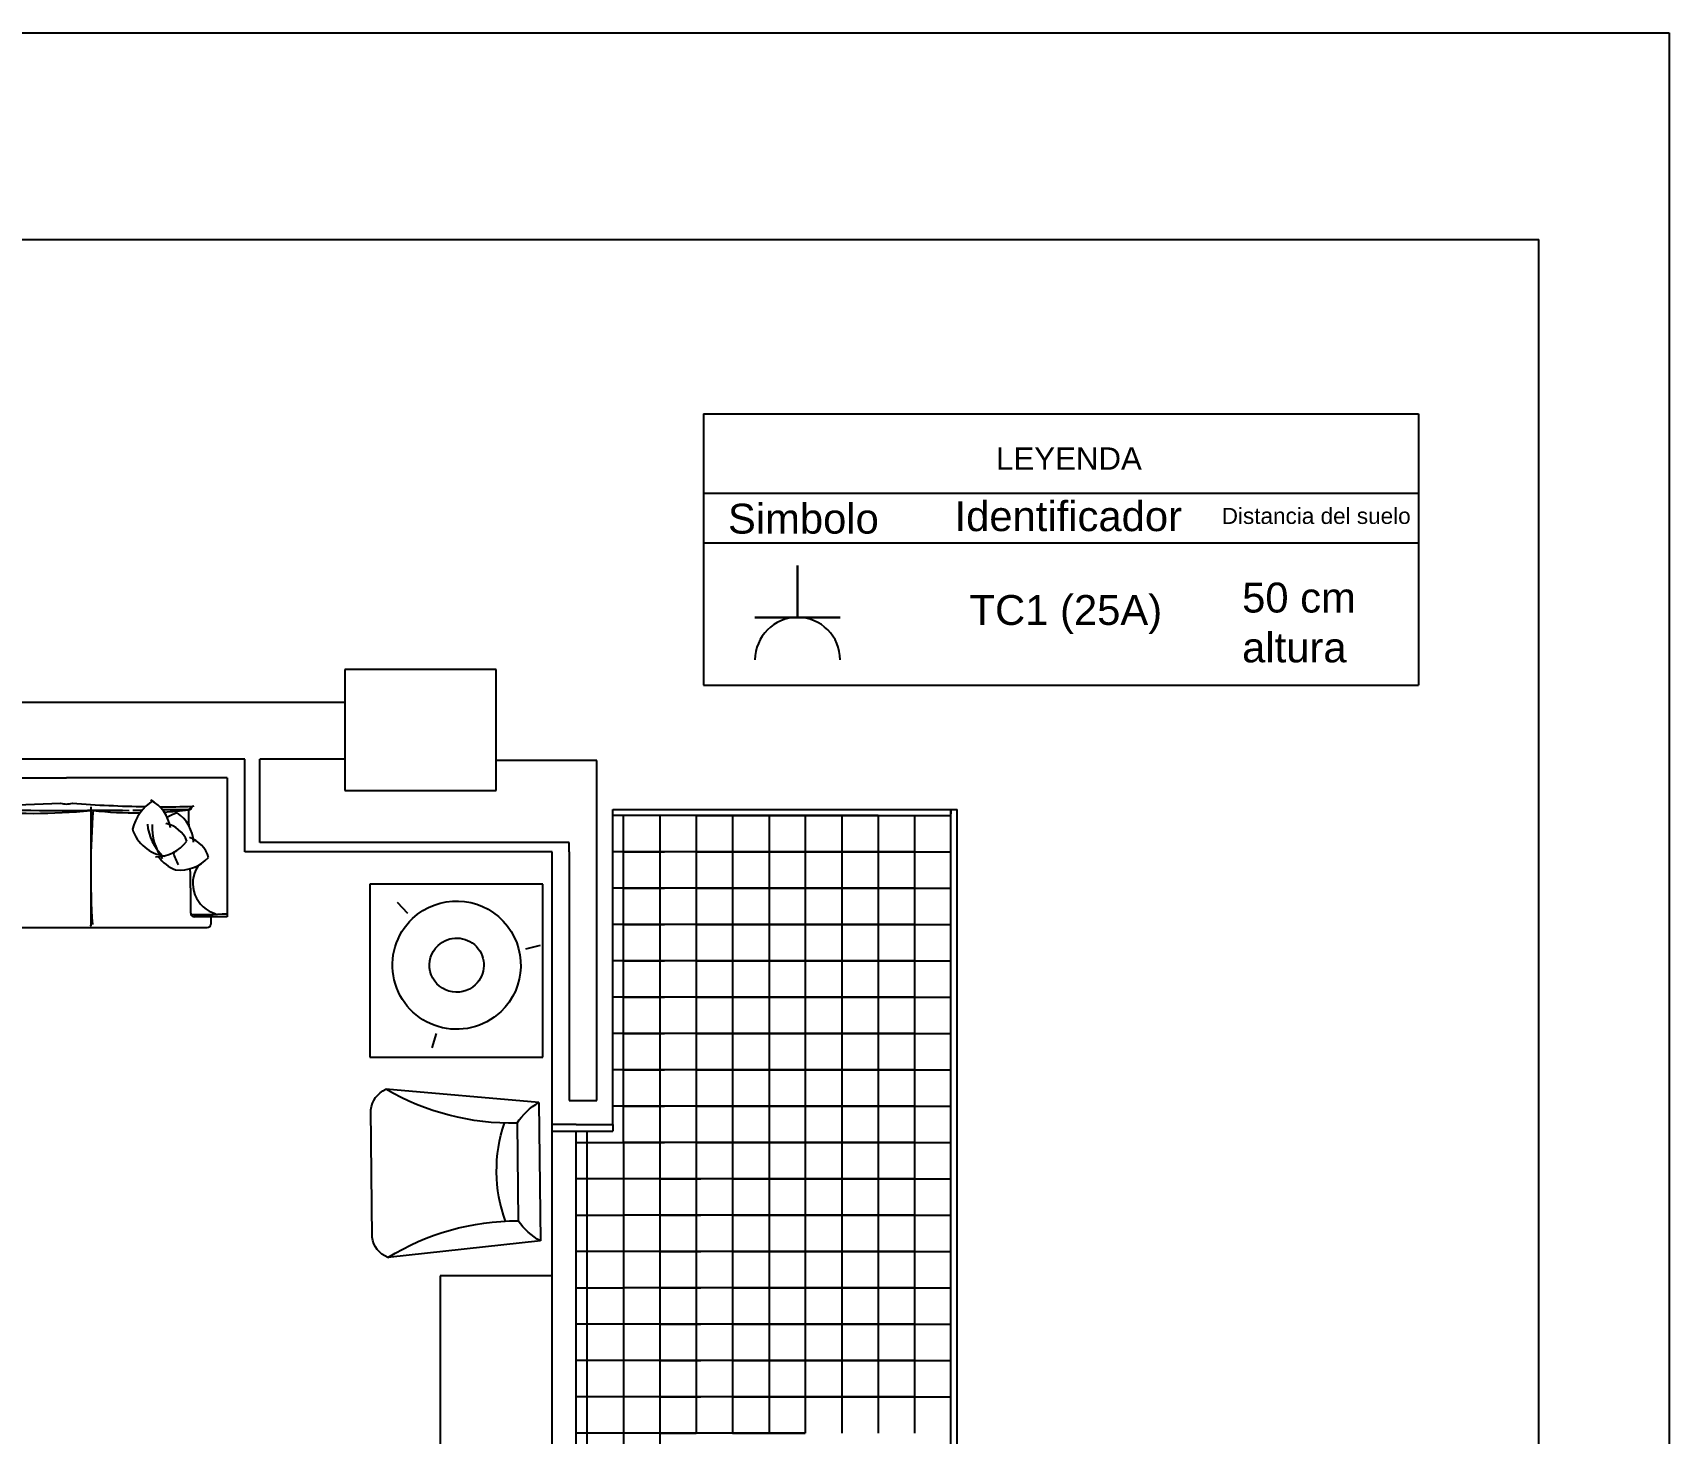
# Model space of a CAD drawing. Header units: millimetres. Extents: x 2377 to 4712, y -254 to 3188.
# Drawn here: x 3126.7 to 3245.5, y 1492.6 to 1594.2 of the extents above; entities that cross this region are included whole.
import ezdxf

# ---------------------------------------------------------------- set-up
doc = ezdxf.new("R2010")
doc.units = ezdxf.units.MM
doc.set_wipeout_variables(frame=1)
doc.linetypes.add('ACAD_ISO03W100', pattern=[30, 12, -18])
doc.layers.add('Mobiliario', color=254, linetype='Continuous')
doc.styles.get("Standard").update_dxf_attribs({"font": 'arial.ttf'})

# ---------------------------------------------------------------- blocks, each defined once
blk = doc.blocks.new('sl06-3')
blk.add_wipeout([(-1.0966, 0), (-1.0966, -0.7853), (-1.0036, -0.7853), (-1.0036, -0.8265), (-0.9978, -0.8406), (-0.9837, -0.8464), (0.9837, -0.8464), (0.9978, -0.8406), (1.0036, -0.8265), (1.0036, -0.7853), (1.0966, -0.7853), (1.0966, 0)])
for p, q in [((-1.0966, 0), (0.1875, 0)), ((-1.0966, 0), (-1.0966, -0.7853)), ((1.0966, 0), (0.1875, 0)), ((1.0966, 0), (1.0966, -0.7853)), ((-0.3246, -0.1625), (-0.3246, -0.8353)), ((0.3246, -0.1625), (0.3246, -0.8353)), ((-1.0966, -0.7853), (-0.9106, -0.7853)), ((-1.0036, -0.7853), (-1.0036, -0.8265)), ((1.0966, -0.7853), (0.9106, -0.7853)), ((1.0036, -0.7853), (1.0036, -0.8265)), ((-0.9837, -0.8464), (0.9837, -0.8464))]:
    blk.add_line(p, q)
for centre, radius, start, end in [((-0.9115, -0.1941), 0.0345, 350.31757, 84.06189), ((-0.7342, 3.5215), 3.685, 267.45507, 270.28665), ((-0.8779, -0.1598), 0.0199, 180, 270.27282), ((-0.835, -7.4686), 7.2889, 89.18036, 90.33624), ((-0.5824, 2.2686), 2.4661, 263.11888, 266.34131), ((-0.5614, -0.3148), 0.2162, 118.63652, 171.075), ((-0.8324, -0.361), 0.281, 14.66158, 56.53159), ((-0.9098, 27.8135), 27.9769, 270.56496, 272.17946), ((-0.835, -7.4686), 7.2889, 87.86106, 88.27024), ((-0.5824, 2.2686), 2.4661, 269.49859, 276.00017), ((-0.2528, -43.6276), 43.4436, 89.36636, 90.38259), ((4.318, -0.5352), 4.6427, 175.6133, 183.63037), ((0.0029, 3.161), 3.361, 264.40858, 275.49189), ((0.3306, 1.1932), 1.3481, 262.48022, 263.90653), ((0.0444, 1.1932), 1.3481, 276.09347, 277.51978), ((0.7788, 7.5377), 7.7012, 265.84509, 268.92239), ((0.4227, -7.1779), 6.994, 89.01484, 91.59854), ((4.9672, -0.5352), 4.6427, 175.6133, 183.63037), ((0.5874, 2.1912), 2.3887, 264.00089, 270.3979), ((0.8324, -0.361), 0.281, 123.46841, 165.33842), ((0.835, -7.4686), 7.2889, 91.72976, 92.13894), ((0.5614, -0.3148), 0.2162, 8.925, 61.36348), ((0.7342, 3.5215), 3.685, 269.71335, 272.54493), ((0.835, -7.4686), 7.2889, 89.66376, 90.81964), ((0.5874, 2.1912), 2.3887, 273.6594, 276.98462), ((0.9115, -0.1941), 0.0345, 95.93811, 189.68243), ((0.8779, -0.1598), 0.0199, 269.72718, 0), ((-0.6902, -0.3749), 0.2162, 124.63652, 177.075), ((-3.4155, -0.1761), 2.5381, 357.88778, 359.46066), ((-0.7126, -0.4211), 0.1685, 102.91983, 157.80666), ((-0.9087, -0.4612), 0.281, 57.5154, 70.12624), ((-0.9251, -0.2363), 0.281, 313.11053, 354.98055), ((-0.9524, -0.2823), 0.281, 322.07923, 3.94925), ((0.9251, -0.2363), 0.281, 185.01945, 226.88947), ((0.9524, -0.2823), 0.281, 176.05075, 217.92077), ((0.7126, -0.4211), 0.1685, 22.19334, 77.08017), ((0.9087, -0.4612), 0.281, 109.87376, 122.4846), ((0.6902, -0.3749), 0.2162, 2.925, 55.36348), ((3.4155, -0.1761), 2.5381, 180.53934, 182.11222), ((-0.8295, -0.4964), 0.1685, 108.91983, 163.80666), ((-0.6906, -0.225), 0.2216, 216.58499, 270.12951), ((-0.7745, -0.2185), 0.2255, 277.57851, 341.99768), ((0.7745, -0.2185), 0.2255, 198.00232, 262.42149), ((0.6906, -0.225), 0.2216, 269.87049, 323.41501), ((0.8295, -0.4964), 0.1685, 16.19334, 71.08017), ((-0.8281, -0.2991), 0.2216, 222.58499, 276.12951), ((-1.0627, -0.3498), 0.281, 329.67387, 345.03198), ((-0.8859, -0.3091), 0.2255, 291.17316, 322.62771), ((0.8859, -0.3091), 0.2255, 217.37229, 248.82684), ((1.0627, -0.3498), 0.281, 194.96802, 210.32613), ((0.8281, -0.2991), 0.2216, 263.87049, 317.41501), ((-1.0813, -0.5963), 0.1791, 285.63795, 32.29929), ((6.3981, -0.7225), 7.2889, 178.34931, 180.33624), ((-6.3981, -0.7225), 7.2889, 359.66376, 1.65069), ((1.0813, -0.5963), 0.1791, 147.70071, 254.36205), ((-0.9275, 1.8763), 2.6492, 266.40891, 270.85836), ((-0.9837, -0.8265), 0.0199, 180, 270), ((-0.9106, -0.7653), 0.0199, 270, 0.27282), ((0.9275, 1.8763), 2.6492, 269.14164, 273.59109), ((0.9106, -0.7653), 0.0199, 179.72718, 270), ((0.9837, -0.8265), 0.0199, 270, 0)]:
    blk.add_arc(centre, radius, start, end)
for p in [(-0.3246, -0.8353), (0.3246, -0.8353)]:
    blk.add_point(p)
blk = doc.blocks.new('sl06-1')
blk.add_wipeout([(0, -0.3127), (0, 0.3127), (0.6906, 0.3798), (0.7219, 0.361), (0.7398, 0.3422), (0.7501, 0.32), (0.7597, 0.2878), (0.7597, -0.2878), (0.7514, -0.3185), (0.7356, -0.3456), (0.7116, -0.3674), (0.6906, -0.3798)])
at = {"linetype": 'ByBlock'}
for p, q in [((0, 0.3127), (0.6906, 0.3798)), ((0, 0.3127), (0, -0.3127)), ((0.7597, -0.2878), (0.7597, 0.2878)), ((0.1001, 0.2206), (0.1001, -0.2206)), ((0, -0.3127), (0.6906, -0.3798))]:
    blk.add_line(p, q, dxfattribs=at)
for centre, radius, start, end in [((0.1135, 1.3453), 1.1248, 269.31846, 300.86708), ((0.6429, 0.2722), 0.1178, 7.61427, 66.12553), ((-0.1461, 0.0532), 0.2978, 34.19726, 60.60834), ((-0.4779, 0), 0.6726, 340.78387, 19.21613), ((-0.1461, -0.0532), 0.2978, 299.39166, 325.80274), ((0.1135, -1.3453), 1.1248, 59.13292, 90.68154), ((0.6429, -0.2722), 0.1178, 293.87447, 352.38573)]:
    blk.add_arc(centre, radius, start, end, dxfattribs=at)
blk = doc.blocks.new('sl06-0')
at = {"layer": 'Mobiliario'}
for p, q in [((-0.3003, 0.2806, -1.5792), (-0.3003, -0.3175, -1.5792)), ((0.2978, 0.2806, -1.5792), (-0.3003, 0.2806, -1.5792)), ((0.2978, -0.3175, -1.5792), (0.2978, 0.2806, -1.5792)), ((-0.3003, -0.3175, -1.5792), (0.2978, -0.3175, -1.5792))]:
    blk.add_line(p, q, dxfattribs=at)
at = {"layer": 'Mobiliario', "linetype": 'ByBlock'}
for p, q in [((-0.169, 0.179, -1.5792), (-0.2046, 0.2168, -1.5792)), ((0.2395, 0.0568, -1.5792), (0.29, 0.0688, -1.5792)), ((-0.0706, -0.2358, -1.5792), (-0.0854, -0.2856, -1.5792))]:
    blk.add_line(p, q, dxfattribs=at)
at = {"layer": 'Mobiliario', "linetype": 'ByBlock', "extrusion": (0, 0, -1)}
for major_axis, start_param, end_param in [((-0.1568, -0.1568), 1.599693, 4.741285), ((-0.1568, -0.1568), -1.5419, 1.599693), ((-0.0663, -0.0663), -1.5419, 1.599693), ((-0.0663, -0.0663), 1.599693, 4.741285)]:
    blk.add_ellipse((0, 0, -1.5792), major_axis=major_axis, ratio=1, start_param=start_param, end_param=end_param, dxfattribs=at)

msp = doc.modelspace()

# ---------------------------------------------------------------- linework, layer by layer
at = {"transparency": 33554687}
for p, q in [((2825.51, 1594.22), (3245.51, 1594.22)), ((3245.51, 1594.22), (3245.51, 1297.22)), ((3245.51, 1594.22), (3245.51, 1579.22)), ((2840.56, 1579.22), (3236.05, 1579.22)), ((3236.05, 1317.22), (3236.05, 1579.22)), ((3175.42, 1566.56), (3175.42, 1546.86)), ((3227.3, 1566.56), (3227.3, 1546.86)), ((3182.25, 1555.54), (3182.25, 1551.78)), ((3185.34, 1551.78), (3179.16, 1551.78)), ((3182.25, 1551.78), (3185.34, 1551.78)), ((3160.39, 1548), (3149.4, 1548)), ((3149.4, 1548), (3149.4, 1539.21)), ((3160.39, 1541.4), (3160.39, 1548)), ((3175.42, 1546.86), (3227.3, 1546.86)), ((3149.4, 1545.6), (3106.71, 1545.6)), ((3142.15, 1541.48), (3110.87, 1541.48)), ((3142.15, 1534.75), (3142.15, 1541.48)), ((3143.24, 1535.44), (3143.24, 1541.48)), ((3149.4, 1541.48), (3143.24, 1541.48)), ((3167.68, 1541.4), (3160.39, 1541.4)), ((3160.39, 1539.21), (3160.39, 1541.4)), ((3167.68, 1516.7), (3167.68, 1541.4)), ((3149.4, 1539.21), (3160.39, 1539.21)), ((3168.85, 1537.83), (3193.37, 1537.83)), ((3168.85, 1514.96), (3168.85, 1537.83)), ((3174.9, 1537.39), (3168.85, 1537.39)), ((3169.63, 1534.76), (3169.63, 1537.39)), ((3172.26, 1537.39), (3172.26, 1534.76)), ((3177.54, 1537.39), (3174.9, 1537.39)), ((3174.9, 1537.39), (3174.9, 1534.76)), ((3174.9, 1537.39), (3177.54, 1537.39)), ((3180.18, 1537.39), (3177.54, 1537.39)), ((3177.54, 1537.39), (3177.54, 1534.76)), ((3177.54, 1537.39), (3180.18, 1537.39)), ((3182.81, 1537.39), (3180.18, 1537.39)), ((3180.18, 1537.39), (3180.18, 1534.76)), ((3180.18, 1537.39), (3182.81, 1537.39)), ((3185.45, 1537.39), (3182.81, 1537.39)), ((3182.81, 1537.39), (3182.81, 1534.76)), ((3182.81, 1537.39), (3185.45, 1537.39)), ((3188.09, 1537.39), (3185.45, 1537.39)), ((3185.45, 1537.39), (3185.45, 1534.76)), ((3185.45, 1537.39), (3193.37, 1537.39)), ((3188.09, 1537.39), (3188.09, 1534.76)), ((3190.73, 1537.39), (3190.73, 1532.12)), ((3193.37, 1355.39), (3193.37, 1537.83)), ((3193.37, 1537.83), (3193.82, 1537.83)), ((3193.37, 1537.83), (3193.37, 1537.52)), ((3193.82, 1355.39), (3193.82, 1537.83)), ((3164.45, 1534.75), (3142.15, 1534.75)), ((3165.67, 1535.44), (3143.24, 1535.44)), ((3164.45, 1514.96), (3164.45, 1534.75)), ((3165.67, 1534.75), (3165.67, 1535.44)), ((3165.67, 1534.75), (3165.67, 1516.7)), ((3174.9, 1534.76), (3168.85, 1534.76)), ((3169.63, 1532.12), (3169.63, 1534.76)), ((3177.54, 1534.76), (3169.63, 1534.76)), ((3172.26, 1534.76), (3169.63, 1534.76)), ((3169.63, 1534.76), (3172.26, 1534.76)), ((3172.26, 1534.76), (3172.26, 1532.12)), ((3172.26, 1534.76), (3172.6, 1534.76)), ((3174.9, 1534.76), (3172.26, 1534.76)), ((3177.54, 1534.76), (3174.9, 1534.76)), ((3174.9, 1534.76), (3174.9, 1532.12)), ((3174.9, 1534.76), (3177.54, 1534.76)), ((3174.9, 1534.76), (3175.24, 1534.76)), ((3177.54, 1534.76), (3174.9, 1534.76)), ((3174.9, 1534.76), (3177.54, 1534.76)), ((3177.54, 1534.76), (3174.9, 1534.76)), ((3174.9, 1534.76), (3177.54, 1534.76)), ((3180.18, 1534.76), (3177.54, 1534.76)), ((3177.54, 1534.76), (3177.54, 1532.12)), ((3177.54, 1534.76), (3180.18, 1534.76)), ((3180.18, 1534.76), (3177.54, 1534.76)), ((3177.54, 1534.76), (3180.18, 1534.76)), ((3180.18, 1534.76), (3177.54, 1534.76)), ((3177.54, 1534.76), (3180.18, 1534.76)), ((3180.18, 1534.76), (3177.54, 1534.76)), ((3177.54, 1534.76), (3180.18, 1534.76)), ((3182.81, 1534.76), (3180.18, 1534.76)), ((3180.18, 1534.76), (3180.18, 1532.12)), ((3180.18, 1534.76), (3182.81, 1534.76)), ((3182.81, 1534.76), (3180.18, 1534.76)), ((3180.18, 1534.76), (3182.81, 1534.76)), ((3182.81, 1534.76), (3180.18, 1534.76)), ((3180.18, 1534.76), (3182.81, 1534.76)), ((3182.81, 1534.76), (3180.18, 1534.76)), ((3180.18, 1534.76), (3182.81, 1534.76)), ((3185.45, 1534.76), (3182.81, 1534.76)), ((3182.81, 1534.76), (3182.81, 1532.12)), ((3182.81, 1534.76), (3185.45, 1534.76)), ((3185.45, 1534.76), (3182.81, 1534.76)), ((3182.81, 1534.76), (3185.45, 1534.76)), ((3185.45, 1534.76), (3182.81, 1534.76)), ((3182.81, 1534.76), (3185.45, 1534.76)), ((3185.45, 1534.76), (3182.81, 1534.76)), ((3182.81, 1534.76), (3185.45, 1534.76)), ((3188.09, 1534.76), (3185.45, 1534.76)), ((3185.45, 1534.76), (3185.45, 1532.12)), ((3185.45, 1534.76), (3193.37, 1534.76)), ((3188.09, 1534.76), (3185.45, 1534.76)), ((3185.45, 1534.76), (3188.09, 1534.76)), ((3188.09, 1534.76), (3185.45, 1534.76)), ((3185.45, 1534.76), (3190.73, 1534.76)), ((3188.09, 1534.76), (3185.45, 1534.76)), ((3185.45, 1534.76), (3190.73, 1534.76)), ((3188.09, 1534.76), (3188.09, 1532.12)), ((3190.73, 1534.76), (3188.09, 1534.76)), ((3188.09, 1534.76), (3193.37, 1534.76)), ((3190.73, 1534.76), (3190.73, 1529.48)), ((3174.9, 1532.12), (3168.85, 1532.12)), ((3169.63, 1529.48), (3169.63, 1532.12)), ((3177.54, 1532.12), (3169.63, 1532.12)), ((3172.26, 1532.12), (3169.63, 1532.12)), ((3169.63, 1532.12), (3172.26, 1532.12)), ((3172.26, 1532.12), (3172.26, 1529.48)), ((3172.26, 1532.12), (3172.6, 1532.12)), ((3174.9, 1532.12), (3172.26, 1532.12)), ((3177.54, 1532.12), (3174.9, 1532.12)), ((3174.9, 1532.12), (3174.9, 1529.48)), ((3174.9, 1532.12), (3177.54, 1532.12)), ((3174.9, 1532.12), (3175.24, 1532.12)), ((3177.54, 1532.12), (3174.9, 1532.12)), ((3174.9, 1532.12), (3177.54, 1532.12)), ((3177.54, 1532.12), (3174.9, 1532.12)), ((3174.9, 1532.12), (3177.54, 1532.12)), ((3180.18, 1532.12), (3177.54, 1532.12)), ((3177.54, 1532.12), (3177.54, 1529.48)), ((3177.54, 1532.12), (3180.18, 1532.12)), ((3180.18, 1532.12), (3177.54, 1532.12)), ((3177.54, 1532.12), (3180.18, 1532.12)), ((3180.18, 1532.12), (3177.54, 1532.12)), ((3177.54, 1532.12), (3180.18, 1532.12)), ((3180.18, 1532.12), (3177.54, 1532.12)), ((3177.54, 1532.12), (3180.18, 1532.12)), ((3182.81, 1532.12), (3180.18, 1532.12)), ((3180.18, 1532.12), (3180.18, 1529.48)), ((3180.18, 1532.12), (3182.81, 1532.12)), ((3182.81, 1532.12), (3180.18, 1532.12)), ((3180.18, 1532.12), (3182.81, 1532.12)), ((3182.81, 1532.12), (3180.18, 1532.12)), ((3180.18, 1532.12), (3182.81, 1532.12)), ((3182.81, 1532.12), (3180.18, 1532.12)), ((3180.18, 1532.12), (3182.81, 1532.12)), ((3185.45, 1532.12), (3182.81, 1532.12)), ((3182.81, 1532.12), (3182.81, 1529.48)), ((3182.81, 1532.12), (3185.45, 1532.12)), ((3185.45, 1532.12), (3182.81, 1532.12)), ((3182.81, 1532.12), (3185.45, 1532.12)), ((3185.45, 1532.12), (3182.81, 1532.12)), ((3182.81, 1532.12), (3185.45, 1532.12)), ((3185.45, 1532.12), (3182.81, 1532.12)), ((3182.81, 1532.12), (3185.45, 1532.12)), ((3188.09, 1532.12), (3185.45, 1532.12)), ((3185.45, 1532.12), (3185.45, 1529.48)), ((3185.45, 1532.12), (3193.37, 1532.12)), ((3188.09, 1532.12), (3185.45, 1532.12)), ((3185.45, 1532.12), (3188.09, 1532.12)), ((3188.09, 1532.12), (3185.45, 1532.12)), ((3185.45, 1532.12), (3190.73, 1532.12)), ((3188.09, 1532.12), (3185.45, 1532.12)), ((3185.45, 1532.12), (3190.73, 1532.12)), ((3188.09, 1532.12), (3188.09, 1529.48)), ((3190.73, 1532.12), (3188.09, 1532.12)), ((3188.09, 1532.12), (3193.37, 1532.12)), ((3190.73, 1532.12), (3190.73, 1526.84)), ((3174.9, 1529.48), (3168.85, 1529.48)), ((3169.63, 1526.84), (3169.63, 1529.48)), ((3177.54, 1529.48), (3169.63, 1529.48)), ((3172.26, 1529.48), (3169.63, 1529.48)), ((3169.63, 1529.48), (3172.26, 1529.48)), ((3172.26, 1529.48), (3172.26, 1526.84)), ((3172.26, 1529.48), (3172.6, 1529.48)), ((3174.9, 1529.48), (3172.26, 1529.48)), ((3177.54, 1529.48), (3174.9, 1529.48)), ((3174.9, 1529.48), (3174.9, 1526.84)), ((3174.9, 1529.48), (3177.54, 1529.48)), ((3174.9, 1529.48), (3175.24, 1529.48)), ((3177.54, 1529.48), (3174.9, 1529.48)), ((3174.9, 1529.48), (3177.54, 1529.48)), ((3177.54, 1529.48), (3174.9, 1529.48)), ((3174.9, 1529.48), (3177.54, 1529.48)), ((3180.18, 1529.48), (3177.54, 1529.48)), ((3177.54, 1529.48), (3177.54, 1526.84)), ((3177.54, 1529.48), (3180.18, 1529.48)), ((3180.18, 1529.48), (3177.54, 1529.48)), ((3177.54, 1529.48), (3180.18, 1529.48)), ((3180.18, 1529.48), (3177.54, 1529.48)), ((3177.54, 1529.48), (3180.18, 1529.48)), ((3180.18, 1529.48), (3177.54, 1529.48)), ((3177.54, 1529.48), (3180.18, 1529.48)), ((3182.81, 1529.48), (3180.18, 1529.48)), ((3180.18, 1529.48), (3180.18, 1526.84)), ((3180.18, 1529.48), (3182.81, 1529.48)), ((3182.81, 1529.48), (3180.18, 1529.48)), ((3180.18, 1529.48), (3182.81, 1529.48)), ((3182.81, 1529.48), (3180.18, 1529.48)), ((3180.18, 1529.48), (3182.81, 1529.48)), ((3182.81, 1529.48), (3180.18, 1529.48)), ((3180.18, 1529.48), (3182.81, 1529.48)), ((3185.45, 1529.48), (3182.81, 1529.48)), ((3182.81, 1529.48), (3182.81, 1526.84)), ((3182.81, 1529.48), (3185.45, 1529.48)), ((3185.45, 1529.48), (3182.81, 1529.48)), ((3182.81, 1529.48), (3185.45, 1529.48)), ((3185.45, 1529.48), (3182.81, 1529.48)), ((3182.81, 1529.48), (3185.45, 1529.48)), ((3185.45, 1529.48), (3182.81, 1529.48)), ((3182.81, 1529.48), (3185.45, 1529.48)), ((3188.09, 1529.48), (3185.45, 1529.48)), ((3185.45, 1529.48), (3185.45, 1526.84)), ((3185.45, 1529.48), (3193.37, 1529.48)), ((3188.09, 1529.48), (3185.45, 1529.48)), ((3185.45, 1529.48), (3188.09, 1529.48)), ((3188.09, 1529.48), (3185.45, 1529.48)), ((3185.45, 1529.48), (3190.73, 1529.48)), ((3188.09, 1529.48), (3185.45, 1529.48)), ((3185.45, 1529.48), (3190.73, 1529.48)), ((3188.09, 1529.48), (3188.09, 1526.84)), ((3190.73, 1529.48), (3188.09, 1529.48)), ((3188.09, 1529.48), (3193.37, 1529.48)), ((3190.73, 1529.48), (3190.73, 1524.2)), ((3174.9, 1526.84), (3168.85, 1526.84)), ((3169.63, 1524.2), (3169.63, 1526.84)), ((3177.54, 1526.84), (3169.63, 1526.84)), ((3172.26, 1526.84), (3169.63, 1526.84)), ((3169.63, 1526.84), (3172.26, 1526.84)), ((3172.26, 1526.84), (3172.26, 1524.2)), ((3172.26, 1526.84), (3172.6, 1526.84)), ((3174.9, 1526.84), (3172.26, 1526.84)), ((3177.54, 1526.84), (3174.9, 1526.84)), ((3174.9, 1526.84), (3174.9, 1524.2)), ((3174.9, 1526.84), (3177.54, 1526.84)), ((3174.9, 1526.84), (3175.24, 1526.84)), ((3177.54, 1526.84), (3174.9, 1526.84)), ((3174.9, 1526.84), (3177.54, 1526.84)), ((3177.54, 1526.84), (3174.9, 1526.84)), ((3174.9, 1526.84), (3177.54, 1526.84)), ((3180.18, 1526.84), (3177.54, 1526.84)), ((3177.54, 1526.84), (3177.54, 1524.2)), ((3177.54, 1526.84), (3180.18, 1526.84)), ((3180.18, 1526.84), (3177.54, 1526.84)), ((3177.54, 1526.84), (3180.18, 1526.84)), ((3180.18, 1526.84), (3177.54, 1526.84)), ((3177.54, 1526.84), (3180.18, 1526.84)), ((3180.18, 1526.84), (3177.54, 1526.84)), ((3177.54, 1526.84), (3180.18, 1526.84)), ((3182.81, 1526.84), (3180.18, 1526.84)), ((3180.18, 1526.84), (3180.18, 1524.2)), ((3180.18, 1526.84), (3182.81, 1526.84)), ((3182.81, 1526.84), (3180.18, 1526.84)), ((3180.18, 1526.84), (3182.81, 1526.84)), ((3182.81, 1526.84), (3180.18, 1526.84)), ((3180.18, 1526.84), (3182.81, 1526.84)), ((3182.81, 1526.84), (3180.18, 1526.84)), ((3180.18, 1526.84), (3182.81, 1526.84)), ((3185.45, 1526.84), (3182.81, 1526.84)), ((3182.81, 1526.84), (3182.81, 1524.2)), ((3182.81, 1526.84), (3185.45, 1526.84)), ((3185.45, 1526.84), (3182.81, 1526.84)), ((3182.81, 1526.84), (3185.45, 1526.84)), ((3185.45, 1526.84), (3182.81, 1526.84)), ((3182.81, 1526.84), (3185.45, 1526.84)), ((3185.45, 1526.84), (3182.81, 1526.84)), ((3182.81, 1526.84), (3185.45, 1526.84)), ((3188.09, 1526.84), (3185.45, 1526.84)), ((3185.45, 1526.84), (3185.45, 1524.2)), ((3185.45, 1526.84), (3193.37, 1526.84)), ((3188.09, 1526.84), (3185.45, 1526.84)), ((3185.45, 1526.84), (3188.09, 1526.84)), ((3188.09, 1526.84), (3185.45, 1526.84)), ((3185.45, 1526.84), (3190.73, 1526.84)), ((3188.09, 1526.84), (3185.45, 1526.84)), ((3185.45, 1526.84), (3190.73, 1526.84)), ((3188.09, 1526.84), (3188.09, 1524.2)), ((3190.73, 1526.84), (3188.09, 1526.84)), ((3188.09, 1526.84), (3193.37, 1526.84)), ((3190.73, 1526.84), (3190.73, 1521.57)), ((3174.9, 1524.2), (3168.85, 1524.2)), ((3169.63, 1521.57), (3169.63, 1524.2)), ((3177.54, 1524.2), (3169.63, 1524.2)), ((3172.26, 1524.2), (3169.63, 1524.2)), ((3169.63, 1524.2), (3172.26, 1524.2)), ((3172.26, 1524.2), (3172.26, 1521.57)), ((3172.26, 1524.2), (3172.6, 1524.2)), ((3174.9, 1524.2), (3172.26, 1524.2)), ((3177.54, 1524.2), (3174.9, 1524.2)), ((3174.9, 1524.2), (3174.9, 1521.57)), ((3174.9, 1524.2), (3177.54, 1524.2)), ((3174.9, 1524.2), (3175.24, 1524.2)), ((3177.54, 1524.2), (3174.9, 1524.2)), ((3174.9, 1524.2), (3177.54, 1524.2)), ((3177.54, 1524.2), (3174.9, 1524.2)), ((3174.9, 1524.2), (3177.54, 1524.2)), ((3180.18, 1524.2), (3177.54, 1524.2)), ((3177.54, 1524.2), (3177.54, 1521.57)), ((3177.54, 1524.2), (3180.18, 1524.2)), ((3180.18, 1524.2), (3177.54, 1524.2)), ((3177.54, 1524.2), (3180.18, 1524.2)), ((3180.18, 1524.2), (3177.54, 1524.2)), ((3177.54, 1524.2), (3180.18, 1524.2)), ((3180.18, 1524.2), (3177.54, 1524.2)), ((3177.54, 1524.2), (3180.18, 1524.2)), ((3182.81, 1524.2), (3180.18, 1524.2)), ((3180.18, 1524.2), (3180.18, 1521.57)), ((3180.18, 1524.2), (3182.81, 1524.2)), ((3182.81, 1524.2), (3180.18, 1524.2)), ((3180.18, 1524.2), (3182.81, 1524.2)), ((3182.81, 1524.2), (3180.18, 1524.2)), ((3180.18, 1524.2), (3182.81, 1524.2)), ((3182.81, 1524.2), (3180.18, 1524.2)), ((3180.18, 1524.2), (3182.81, 1524.2)), ((3185.45, 1524.2), (3182.81, 1524.2)), ((3182.81, 1524.2), (3182.81, 1521.57)), ((3182.81, 1524.2), (3185.45, 1524.2)), ((3185.45, 1524.2), (3182.81, 1524.2)), ((3182.81, 1524.2), (3185.45, 1524.2)), ((3185.45, 1524.2), (3182.81, 1524.2)), ((3182.81, 1524.2), (3185.45, 1524.2)), ((3185.45, 1524.2), (3182.81, 1524.2)), ((3182.81, 1524.2), (3185.45, 1524.2)), ((3188.09, 1524.2), (3185.45, 1524.2)), ((3185.45, 1524.2), (3185.45, 1521.57)), ((3185.45, 1524.2), (3193.37, 1524.2)), ((3188.09, 1524.2), (3185.45, 1524.2)), ((3185.45, 1524.2), (3188.09, 1524.2)), ((3188.09, 1524.2), (3185.45, 1524.2)), ((3185.45, 1524.2), (3190.73, 1524.2)), ((3188.09, 1524.2), (3185.45, 1524.2)), ((3185.45, 1524.2), (3190.73, 1524.2)), ((3188.09, 1524.2), (3188.09, 1521.57)), ((3190.73, 1524.2), (3188.09, 1524.2)), ((3188.09, 1524.2), (3193.37, 1524.2)), ((3190.73, 1524.2), (3190.73, 1518.93)), ((3174.9, 1521.57), (3168.85, 1521.57)), ((3169.63, 1518.93), (3169.63, 1521.57)), ((3177.54, 1521.57), (3169.63, 1521.57)), ((3172.26, 1521.57), (3169.63, 1521.57)), ((3169.63, 1521.57), (3172.26, 1521.57)), ((3172.26, 1521.57), (3172.26, 1518.93)), ((3172.26, 1521.57), (3172.6, 1521.57)), ((3174.9, 1521.57), (3172.26, 1521.57)), ((3177.54, 1521.57), (3174.9, 1521.57)), ((3174.9, 1521.57), (3174.9, 1518.93)), ((3174.9, 1521.57), (3177.54, 1521.57)), ((3174.9, 1521.57), (3175.24, 1521.57)), ((3177.54, 1521.57), (3174.9, 1521.57)), ((3174.9, 1521.57), (3177.54, 1521.57)), ((3177.54, 1521.57), (3174.9, 1521.57)), ((3174.9, 1521.57), (3177.54, 1521.57)), ((3180.18, 1521.57), (3177.54, 1521.57)), ((3177.54, 1521.57), (3177.54, 1518.93)), ((3177.54, 1521.57), (3180.18, 1521.57)), ((3180.18, 1521.57), (3177.54, 1521.57)), ((3177.54, 1521.57), (3180.18, 1521.57)), ((3180.18, 1521.57), (3177.54, 1521.57)), ((3177.54, 1521.57), (3180.18, 1521.57)), ((3180.18, 1521.57), (3177.54, 1521.57)), ((3177.54, 1521.57), (3180.18, 1521.57)), ((3182.81, 1521.57), (3180.18, 1521.57)), ((3180.18, 1521.57), (3180.18, 1518.93)), ((3180.18, 1521.57), (3182.81, 1521.57)), ((3182.81, 1521.57), (3180.18, 1521.57)), ((3180.18, 1521.57), (3182.81, 1521.57)), ((3182.81, 1521.57), (3180.18, 1521.57)), ((3180.18, 1521.57), (3182.81, 1521.57)), ((3182.81, 1521.57), (3180.18, 1521.57)), ((3180.18, 1521.57), (3182.81, 1521.57)), ((3185.45, 1521.57), (3182.81, 1521.57)), ((3182.81, 1521.57), (3182.81, 1518.93)), ((3182.81, 1521.57), (3185.45, 1521.57)), ((3185.45, 1521.57), (3182.81, 1521.57)), ((3182.81, 1521.57), (3185.45, 1521.57)), ((3185.45, 1521.57), (3182.81, 1521.57)), ((3182.81, 1521.57), (3185.45, 1521.57)), ((3185.45, 1521.57), (3182.81, 1521.57)), ((3182.81, 1521.57), (3185.45, 1521.57)), ((3188.09, 1521.57), (3185.45, 1521.57)), ((3185.45, 1521.57), (3185.45, 1518.93)), ((3185.45, 1521.57), (3193.37, 1521.57)), ((3188.09, 1521.57), (3185.45, 1521.57)), ((3185.45, 1521.57), (3188.09, 1521.57)), ((3188.09, 1521.57), (3185.45, 1521.57)), ((3185.45, 1521.57), (3190.73, 1521.57)), ((3188.09, 1521.57), (3185.45, 1521.57)), ((3185.45, 1521.57), (3190.73, 1521.57)), ((3188.09, 1521.57), (3188.09, 1518.93)), ((3190.73, 1521.57), (3188.09, 1521.57)), ((3188.09, 1521.57), (3193.37, 1521.57)), ((3190.73, 1521.57), (3190.73, 1516.29)), ((3174.9, 1518.93), (3168.85, 1518.93)), ((3169.63, 1516.29), (3169.63, 1518.93)), ((3177.54, 1518.93), (3169.63, 1518.93)), ((3172.26, 1518.93), (3169.63, 1518.93)), ((3169.63, 1518.93), (3172.26, 1518.93)), ((3172.26, 1518.93), (3172.26, 1516.29)), ((3172.26, 1518.93), (3172.6, 1518.93)), ((3174.9, 1518.93), (3172.26, 1518.93)), ((3177.54, 1518.93), (3174.9, 1518.93)), ((3174.9, 1518.93), (3174.9, 1516.29)), ((3174.9, 1518.93), (3177.54, 1518.93)), ((3174.9, 1518.93), (3175.24, 1518.93)), ((3177.54, 1518.93), (3174.9, 1518.93)), ((3174.9, 1518.93), (3177.54, 1518.93)), ((3177.54, 1518.93), (3174.9, 1518.93)), ((3174.9, 1518.93), (3177.54, 1518.93)), ((3180.18, 1518.93), (3177.54, 1518.93)), ((3177.54, 1518.93), (3177.54, 1516.29)), ((3177.54, 1518.93), (3180.18, 1518.93)), ((3180.18, 1518.93), (3177.54, 1518.93)), ((3177.54, 1518.93), (3180.18, 1518.93)), ((3180.18, 1518.93), (3177.54, 1518.93)), ((3177.54, 1518.93), (3180.18, 1518.93)), ((3180.18, 1518.93), (3177.54, 1518.93)), ((3177.54, 1518.93), (3180.18, 1518.93)), ((3182.81, 1518.93), (3180.18, 1518.93)), ((3180.18, 1518.93), (3180.18, 1516.29)), ((3180.18, 1518.93), (3182.81, 1518.93)), ((3182.81, 1518.93), (3180.18, 1518.93)), ((3180.18, 1518.93), (3182.81, 1518.93)), ((3182.81, 1518.93), (3180.18, 1518.93)), ((3180.18, 1518.93), (3182.81, 1518.93)), ((3182.81, 1518.93), (3180.18, 1518.93)), ((3180.18, 1518.93), (3182.81, 1518.93)), ((3185.45, 1518.93), (3182.81, 1518.93)), ((3182.81, 1518.93), (3182.81, 1516.29)), ((3182.81, 1518.93), (3185.45, 1518.93)), ((3185.45, 1518.93), (3182.81, 1518.93)), ((3182.81, 1518.93), (3185.45, 1518.93)), ((3185.45, 1518.93), (3182.81, 1518.93)), ((3182.81, 1518.93), (3185.45, 1518.93)), ((3185.45, 1518.93), (3182.81, 1518.93)), ((3182.81, 1518.93), (3185.45, 1518.93)), ((3188.09, 1518.93), (3185.45, 1518.93)), ((3185.45, 1518.93), (3185.45, 1516.29)), ((3185.45, 1518.93), (3193.37, 1518.93)), ((3188.09, 1518.93), (3185.45, 1518.93)), ((3185.45, 1518.93), (3188.09, 1518.93)), ((3188.09, 1518.93), (3185.45, 1518.93)), ((3185.45, 1518.93), (3190.73, 1518.93)), ((3188.09, 1518.93), (3185.45, 1518.93)), ((3185.45, 1518.93), (3190.73, 1518.93)), ((3188.09, 1518.93), (3188.09, 1516.29)), ((3190.73, 1518.93), (3188.09, 1518.93)), ((3188.09, 1518.93), (3193.37, 1518.93)), ((3190.73, 1518.93), (3190.73, 1513.65)), ((3165.67, 1516.7), (3167.68, 1516.7)), ((3174.9, 1516.29), (3168.85, 1516.29)), ((3169.63, 1513.65), (3169.63, 1516.29)), ((3177.54, 1516.29), (3169.63, 1516.29)), ((3172.26, 1516.29), (3169.63, 1516.29)), ((3169.63, 1516.29), (3172.26, 1516.29)), ((3172.26, 1516.29), (3172.26, 1513.65)), ((3172.26, 1516.29), (3172.6, 1516.29)), ((3174.9, 1516.29), (3172.26, 1516.29)), ((3177.54, 1516.29), (3174.9, 1516.29)), ((3174.9, 1516.29), (3174.9, 1513.65)), ((3174.9, 1516.29), (3177.54, 1516.29)), ((3174.9, 1516.29), (3175.24, 1516.29)), ((3177.54, 1516.29), (3174.9, 1516.29)), ((3174.9, 1516.29), (3177.54, 1516.29)), ((3177.54, 1516.29), (3174.9, 1516.29)), ((3174.9, 1516.29), (3177.54, 1516.29)), ((3180.18, 1516.29), (3177.54, 1516.29)), ((3177.54, 1516.29), (3177.54, 1513.65)), ((3177.54, 1516.29), (3180.18, 1516.29)), ((3180.18, 1516.29), (3177.54, 1516.29)), ((3177.54, 1516.29), (3180.18, 1516.29)), ((3180.18, 1516.29), (3177.54, 1516.29)), ((3177.54, 1516.29), (3180.18, 1516.29)), ((3180.18, 1516.29), (3177.54, 1516.29)), ((3177.54, 1516.29), (3180.18, 1516.29)), ((3182.81, 1516.29), (3180.18, 1516.29)), ((3180.18, 1516.29), (3180.18, 1513.65)), ((3180.18, 1516.29), (3182.81, 1516.29)), ((3182.81, 1516.29), (3180.18, 1516.29)), ((3180.18, 1516.29), (3182.81, 1516.29)), ((3182.81, 1516.29), (3180.18, 1516.29)), ((3180.18, 1516.29), (3182.81, 1516.29)), ((3182.81, 1516.29), (3180.18, 1516.29)), ((3180.18, 1516.29), (3182.81, 1516.29)), ((3185.45, 1516.29), (3182.81, 1516.29)), ((3182.81, 1516.29), (3182.81, 1513.65)), ((3182.81, 1516.29), (3185.45, 1516.29)), ((3185.45, 1516.29), (3182.81, 1516.29)), ((3182.81, 1516.29), (3185.45, 1516.29)), ((3185.45, 1516.29), (3182.81, 1516.29)), ((3182.81, 1516.29), (3185.45, 1516.29)), ((3185.45, 1516.29), (3182.81, 1516.29)), ((3182.81, 1516.29), (3185.45, 1516.29)), ((3188.09, 1516.29), (3185.45, 1516.29)), ((3185.45, 1516.29), (3185.45, 1513.65)), ((3185.45, 1516.29), (3193.37, 1516.29)), ((3188.09, 1516.29), (3185.45, 1516.29)), ((3185.45, 1516.29), (3188.09, 1516.29)), ((3188.09, 1516.29), (3185.45, 1516.29)), ((3185.45, 1516.29), (3190.73, 1516.29)), ((3188.09, 1516.29), (3185.45, 1516.29)), ((3185.45, 1516.29), (3190.73, 1516.29)), ((3188.09, 1516.29), (3188.09, 1513.65)), ((3190.73, 1516.29), (3188.09, 1516.29)), ((3188.09, 1516.29), (3193.37, 1516.29)), ((3190.73, 1516.29), (3190.73, 1511.02)), ((3166.18, 1514.96), (3164.45, 1514.96)), ((3164.45, 1514.47), (3164.45, 1514.96)), ((3164.45, 1448.52), (3164.45, 1514.47)), ((3164.45, 1514.47), (3166.18, 1514.47)), ((3166.18, 1514.96), (3168.85, 1514.96)), ((3166.18, 1448.52), (3166.18, 1514.47)), ((3166.18, 1514.47), (3168.85, 1514.47)), ((3166.18, 1514.47), (3168.85, 1514.47)), ((3166.99, 1511.02), (3166.99, 1514.47)), ((3168.85, 1514.96), (3168.85, 1514.47)), ((3166.18, 1513.65), (3169.63, 1513.65)), ((3169.63, 1513.65), (3169.63, 1434.52)), ((3177.54, 1513.65), (3169.63, 1513.65)), ((3172.26, 1513.65), (3169.63, 1513.65)), ((3169.63, 1513.65), (3172.26, 1513.65)), ((3172.26, 1513.65), (3172.26, 1447.71)), ((3172.26, 1513.65), (3172.6, 1513.65)), ((3174.9, 1513.65), (3172.26, 1513.65)), ((3174.9, 1513.65), (3175.24, 1513.65)), ((3174.9, 1513.65), (3174.9, 1511.02)), ((3177.54, 1513.65), (3174.9, 1513.65)), ((3174.9, 1513.65), (3177.54, 1513.65)), ((3177.54, 1513.65), (3174.9, 1513.65)), ((3174.9, 1513.65), (3177.54, 1513.65)), ((3180.18, 1513.65), (3177.54, 1513.65)), ((3177.54, 1513.65), (3177.54, 1511.02)), ((3177.54, 1513.65), (3180.18, 1513.65)), ((3180.18, 1513.65), (3177.54, 1513.65)), ((3177.54, 1513.65), (3180.18, 1513.65)), ((3180.18, 1513.65), (3177.54, 1513.65)), ((3177.54, 1513.65), (3180.18, 1513.65)), ((3182.81, 1513.65), (3180.18, 1513.65)), ((3180.18, 1513.65), (3180.18, 1511.02)), ((3180.18, 1513.65), (3182.81, 1513.65)), ((3182.81, 1513.65), (3180.18, 1513.65)), ((3180.18, 1513.65), (3182.81, 1513.65)), ((3182.81, 1513.65), (3180.18, 1513.65)), ((3180.18, 1513.65), (3182.81, 1513.65)), ((3185.45, 1513.65), (3182.81, 1513.65)), ((3182.81, 1513.65), (3182.81, 1511.02)), ((3182.81, 1513.65), (3185.45, 1513.65)), ((3185.45, 1513.65), (3182.81, 1513.65)), ((3182.81, 1513.65), (3185.45, 1513.65)), ((3185.45, 1513.65), (3182.81, 1513.65)), ((3182.81, 1513.65), (3185.45, 1513.65)), ((3188.09, 1513.65), (3185.45, 1513.65)), ((3185.45, 1513.65), (3185.45, 1511.02)), ((3185.45, 1513.65), (3188.09, 1513.65)), ((3188.09, 1513.65), (3185.45, 1513.65)), ((3185.45, 1513.65), (3190.73, 1513.65)), ((3188.09, 1513.65), (3185.45, 1513.65)), ((3185.45, 1513.65), (3190.73, 1513.65)), ((3190.73, 1513.65), (3188.09, 1513.65)), ((3188.09, 1513.65), (3188.09, 1511.02)), ((3188.09, 1513.65), (3193.37, 1513.65)), ((3169.63, 1511.02), (3166.18, 1511.02)), ((3166.99, 1508.38), (3166.99, 1511.02)), ((3177.54, 1511.02), (3169.63, 1511.02)), ((3172.26, 1511.02), (3169.63, 1511.02)), ((3174.9, 1511.02), (3172.26, 1511.02)), ((3172.26, 1511.02), (3174.9, 1511.02)), ((3174.9, 1511.02), (3175.24, 1511.02)), ((3174.9, 1511.02), (3174.9, 1508.38)), ((3177.54, 1511.02), (3174.9, 1511.02)), ((3180.18, 1511.02), (3177.54, 1511.02)), ((3177.54, 1511.02), (3177.54, 1508.38)), ((3177.54, 1511.02), (3180.18, 1511.02)), ((3180.18, 1511.02), (3177.54, 1511.02)), ((3177.54, 1511.02), (3180.18, 1511.02)), ((3182.81, 1511.02), (3180.18, 1511.02)), ((3180.18, 1511.02), (3180.18, 1508.38)), ((3180.18, 1511.02), (3182.81, 1511.02)), ((3182.81, 1511.02), (3180.18, 1511.02)), ((3180.18, 1511.02), (3182.81, 1511.02)), ((3185.45, 1511.02), (3182.81, 1511.02)), ((3182.81, 1511.02), (3182.81, 1508.38)), ((3182.81, 1511.02), (3185.45, 1511.02)), ((3185.45, 1511.02), (3182.81, 1511.02)), ((3182.81, 1511.02), (3185.45, 1511.02)), ((3188.09, 1511.02), (3185.45, 1511.02)), ((3185.45, 1511.02), (3185.45, 1508.38)), ((3185.45, 1511.02), (3188.09, 1511.02)), ((3188.09, 1511.02), (3185.45, 1511.02)), ((3185.45, 1511.02), (3188.09, 1511.02)), ((3190.73, 1511.02), (3188.09, 1511.02)), ((3188.09, 1511.02), (3188.09, 1508.38)), ((3188.09, 1511.02), (3193.37, 1511.02)), ((3190.73, 1511.02), (3188.09, 1511.02)), ((3188.09, 1511.02), (3193.37, 1511.02)), ((3190.73, 1511.02), (3190.73, 1508.38)), ((3166.18, 1508.38), (3169.63, 1508.38)), ((3166.99, 1505.74), (3166.99, 1508.38)), ((3177.54, 1508.38), (3169.63, 1508.38)), ((3177.54, 1508.38), (3169.63, 1508.38)), ((3172.26, 1508.38), (3169.63, 1508.38)), ((3174.9, 1508.38), (3172.26, 1508.38)), ((3172.26, 1508.38), (3174.9, 1508.38)), ((3174.9, 1508.38), (3175.24, 1508.38)), ((3174.9, 1508.38), (3174.9, 1505.74)), ((3174.9, 1508.38), (3175.24, 1508.38)), ((3177.54, 1508.38), (3174.9, 1508.38)), ((3180.18, 1508.38), (3177.54, 1508.38)), ((3177.54, 1508.38), (3177.54, 1505.74)), ((3177.54, 1508.38), (3180.18, 1508.38)), ((3180.18, 1508.38), (3177.54, 1508.38)), ((3177.54, 1508.38), (3180.18, 1508.38)), ((3180.18, 1508.38), (3177.54, 1508.38)), ((3177.54, 1508.38), (3180.18, 1508.38)), ((3182.81, 1508.38), (3180.18, 1508.38)), ((3180.18, 1508.38), (3180.18, 1505.74)), ((3180.18, 1508.38), (3182.81, 1508.38)), ((3182.81, 1508.38), (3180.18, 1508.38)), ((3180.18, 1508.38), (3182.81, 1508.38)), ((3182.81, 1508.38), (3180.18, 1508.38)), ((3180.18, 1508.38), (3182.81, 1508.38)), ((3185.45, 1508.38), (3182.81, 1508.38)), ((3182.81, 1508.38), (3182.81, 1505.74)), ((3182.81, 1508.38), (3185.45, 1508.38)), ((3185.45, 1508.38), (3182.81, 1508.38)), ((3182.81, 1508.38), (3185.45, 1508.38)), ((3185.45, 1508.38), (3182.81, 1508.38)), ((3182.81, 1508.38), (3185.45, 1508.38)), ((3188.09, 1508.38), (3185.45, 1508.38)), ((3185.45, 1508.38), (3185.45, 1505.74)), ((3185.45, 1508.38), (3188.09, 1508.38)), ((3188.09, 1508.38), (3185.45, 1508.38)), ((3185.45, 1508.38), (3188.09, 1508.38)), ((3188.09, 1508.38), (3185.45, 1508.38)), ((3185.45, 1508.38), (3188.09, 1508.38)), ((3190.73, 1508.38), (3188.09, 1508.38)), ((3188.09, 1508.38), (3188.09, 1505.74)), ((3188.09, 1508.38), (3193.37, 1508.38)), ((3190.73, 1508.38), (3188.09, 1508.38)), ((3188.09, 1508.38), (3193.37, 1508.38)), ((3190.73, 1508.38), (3188.09, 1508.38)), ((3188.09, 1508.38), (3193.37, 1508.38)), ((3190.73, 1508.38), (3190.73, 1505.74)), ((3169.63, 1505.74), (3166.18, 1505.74)), ((3166.99, 1503.1), (3166.99, 1505.74)), ((3177.54, 1505.74), (3169.63, 1505.74)), ((3172.26, 1505.74), (3169.63, 1505.74)), ((3174.9, 1505.74), (3172.26, 1505.74)), ((3172.26, 1505.74), (3174.9, 1505.74)), ((3174.9, 1505.74), (3175.24, 1505.74)), ((3174.9, 1505.74), (3174.9, 1503.1)), ((3177.54, 1505.74), (3174.9, 1505.74)), ((3180.18, 1505.74), (3177.54, 1505.74)), ((3177.54, 1505.74), (3177.54, 1503.1)), ((3177.54, 1505.74), (3180.18, 1505.74)), ((3180.18, 1505.74), (3177.54, 1505.74)), ((3177.54, 1505.74), (3180.18, 1505.74)), ((3182.81, 1505.74), (3180.18, 1505.74)), ((3180.18, 1505.74), (3180.18, 1503.1)), ((3180.18, 1505.74), (3182.81, 1505.74)), ((3182.81, 1505.74), (3180.18, 1505.74)), ((3180.18, 1505.74), (3182.81, 1505.74)), ((3185.45, 1505.74), (3182.81, 1505.74)), ((3182.81, 1505.74), (3182.81, 1503.1)), ((3182.81, 1505.74), (3185.45, 1505.74)), ((3185.45, 1505.74), (3182.81, 1505.74)), ((3182.81, 1505.74), (3185.45, 1505.74)), ((3188.09, 1505.74), (3185.45, 1505.74)), ((3185.45, 1505.74), (3185.45, 1503.1)), ((3185.45, 1505.74), (3188.09, 1505.74)), ((3188.09, 1505.74), (3185.45, 1505.74)), ((3185.45, 1505.74), (3188.09, 1505.74)), ((3190.73, 1505.74), (3188.09, 1505.74)), ((3188.09, 1505.74), (3188.09, 1503.1)), ((3188.09, 1505.74), (3193.37, 1505.74)), ((3190.73, 1505.74), (3188.09, 1505.74)), ((3188.09, 1505.74), (3193.37, 1505.74)), ((3190.73, 1505.74), (3190.73, 1503.1)), ((3166.18, 1503.1), (3169.63, 1503.1)), ((3166.99, 1500.46), (3166.99, 1503.1)), ((3177.54, 1503.1), (3169.63, 1503.1)), ((3177.54, 1503.1), (3169.63, 1503.1)), ((3172.26, 1503.1), (3169.63, 1503.1)), ((3174.9, 1503.1), (3172.26, 1503.1)), ((3172.26, 1503.1), (3174.9, 1503.1)), ((3174.9, 1503.1), (3175.24, 1503.1)), ((3174.9, 1503.1), (3174.9, 1500.46)), ((3174.9, 1503.1), (3175.24, 1503.1)), ((3177.54, 1503.1), (3174.9, 1503.1)), ((3180.18, 1503.1), (3177.54, 1503.1)), ((3177.54, 1503.1), (3177.54, 1500.46)), ((3177.54, 1503.1), (3180.18, 1503.1)), ((3180.18, 1503.1), (3177.54, 1503.1)), ((3177.54, 1503.1), (3180.18, 1503.1)), ((3180.18, 1503.1), (3177.54, 1503.1)), ((3177.54, 1503.1), (3180.18, 1503.1)), ((3182.81, 1503.1), (3180.18, 1503.1)), ((3180.18, 1503.1), (3180.18, 1500.46)), ((3180.18, 1503.1), (3182.81, 1503.1)), ((3182.81, 1503.1), (3180.18, 1503.1)), ((3180.18, 1503.1), (3182.81, 1503.1)), ((3182.81, 1503.1), (3180.18, 1503.1)), ((3180.18, 1503.1), (3182.81, 1503.1)), ((3185.45, 1503.1), (3182.81, 1503.1)), ((3182.81, 1503.1), (3182.81, 1500.46)), ((3182.81, 1503.1), (3185.45, 1503.1)), ((3185.45, 1503.1), (3182.81, 1503.1)), ((3182.81, 1503.1), (3185.45, 1503.1)), ((3185.45, 1503.1), (3182.81, 1503.1)), ((3182.81, 1503.1), (3185.45, 1503.1)), ((3188.09, 1503.1), (3185.45, 1503.1)), ((3185.45, 1503.1), (3185.45, 1500.46)), ((3185.45, 1503.1), (3188.09, 1503.1)), ((3188.09, 1503.1), (3185.45, 1503.1)), ((3185.45, 1503.1), (3188.09, 1503.1)), ((3188.09, 1503.1), (3185.45, 1503.1)), ((3185.45, 1503.1), (3188.09, 1503.1)), ((3190.73, 1503.1), (3188.09, 1503.1)), ((3188.09, 1503.1), (3188.09, 1500.46)), ((3188.09, 1503.1), (3193.37, 1503.1)), ((3190.73, 1503.1), (3188.09, 1503.1)), ((3188.09, 1503.1), (3193.37, 1503.1)), ((3190.73, 1503.1), (3188.09, 1503.1)), ((3188.09, 1503.1), (3193.37, 1503.1)), ((3190.73, 1503.1), (3190.73, 1500.46)), ((3169.63, 1500.46), (3166.18, 1500.46)), ((3166.99, 1497.83), (3166.99, 1500.46)), ((3177.54, 1500.46), (3169.63, 1500.46)), ((3172.26, 1500.46), (3169.63, 1500.46)), ((3174.9, 1500.46), (3172.26, 1500.46)), ((3172.26, 1500.46), (3174.9, 1500.46)), ((3174.9, 1500.46), (3175.24, 1500.46)), ((3174.9, 1500.46), (3174.9, 1497.83)), ((3177.54, 1500.46), (3174.9, 1500.46)), ((3180.18, 1500.46), (3177.54, 1500.46)), ((3177.54, 1500.46), (3177.54, 1497.83)), ((3177.54, 1500.46), (3180.18, 1500.46)), ((3180.18, 1500.46), (3177.54, 1500.46)), ((3177.54, 1500.46), (3180.18, 1500.46)), ((3182.81, 1500.46), (3180.18, 1500.46)), ((3180.18, 1500.46), (3180.18, 1497.83)), ((3180.18, 1500.46), (3182.81, 1500.46)), ((3182.81, 1500.46), (3180.18, 1500.46)), ((3180.18, 1500.46), (3182.81, 1500.46)), ((3185.45, 1500.46), (3182.81, 1500.46)), ((3182.81, 1500.46), (3182.81, 1497.83)), ((3182.81, 1500.46), (3185.45, 1500.46)), ((3185.45, 1500.46), (3182.81, 1500.46)), ((3182.81, 1500.46), (3185.45, 1500.46)), ((3188.09, 1500.46), (3185.45, 1500.46)), ((3185.45, 1500.46), (3185.45, 1497.83)), ((3185.45, 1500.46), (3188.09, 1500.46)), ((3188.09, 1500.46), (3185.45, 1500.46)), ((3185.45, 1500.46), (3188.09, 1500.46)), ((3190.73, 1500.46), (3188.09, 1500.46)), ((3188.09, 1500.46), (3188.09, 1497.83)), ((3188.09, 1500.46), (3193.37, 1500.46)), ((3190.73, 1500.46), (3188.09, 1500.46)), ((3188.09, 1500.46), (3193.37, 1500.46)), ((3190.73, 1500.46), (3190.73, 1497.83)), ((3169.63, 1497.83), (3166.18, 1497.83)), ((3166.99, 1495.19), (3166.99, 1497.83)), ((3177.54, 1497.83), (3169.63, 1497.83)), ((3172.26, 1497.83), (3169.63, 1497.83)), ((3174.9, 1497.83), (3172.26, 1497.83)), ((3172.26, 1497.83), (3174.9, 1497.83)), ((3174.9, 1497.83), (3175.24, 1497.83)), ((3174.9, 1497.83), (3174.9, 1495.19)), ((3177.54, 1497.83), (3174.9, 1497.83)), ((3180.18, 1497.83), (3177.54, 1497.83)), ((3177.54, 1497.83), (3177.54, 1495.19)), ((3177.54, 1497.83), (3180.18, 1497.83)), ((3180.18, 1497.83), (3177.54, 1497.83)), ((3177.54, 1497.83), (3180.18, 1497.83)), ((3182.81, 1497.83), (3180.18, 1497.83)), ((3180.18, 1497.83), (3180.18, 1495.19)), ((3180.18, 1497.83), (3182.81, 1497.83)), ((3182.81, 1497.83), (3180.18, 1497.83)), ((3180.18, 1497.83), (3182.81, 1497.83)), ((3185.45, 1497.83), (3182.81, 1497.83)), ((3182.81, 1497.83), (3182.81, 1495.19)), ((3182.81, 1497.83), (3185.45, 1497.83)), ((3185.45, 1497.83), (3182.81, 1497.83)), ((3182.81, 1497.83), (3185.45, 1497.83)), ((3188.09, 1497.83), (3185.45, 1497.83)), ((3185.45, 1497.83), (3185.45, 1495.19)), ((3185.45, 1497.83), (3188.09, 1497.83)), ((3188.09, 1497.83), (3185.45, 1497.83)), ((3185.45, 1497.83), (3188.09, 1497.83)), ((3190.73, 1497.83), (3188.09, 1497.83)), ((3188.09, 1497.83), (3188.09, 1495.19)), ((3188.09, 1497.83), (3193.37, 1497.83)), ((3190.73, 1497.83), (3188.09, 1497.83)), ((3188.09, 1497.83), (3193.37, 1497.83)), ((3190.73, 1497.83), (3190.73, 1495.19)), ((3169.63, 1495.19), (3166.18, 1495.19)), ((3166.99, 1492.55), (3166.99, 1495.19)), ((3177.54, 1495.19), (3169.63, 1495.19)), ((3172.26, 1495.19), (3169.63, 1495.19)), ((3174.9, 1495.19), (3172.26, 1495.19)), ((3172.26, 1495.19), (3174.9, 1495.19)), ((3174.9, 1495.19), (3175.24, 1495.19)), ((3174.9, 1495.19), (3174.9, 1492.55)), ((3177.54, 1495.19), (3174.9, 1495.19)), ((3180.18, 1495.19), (3177.54, 1495.19)), ((3177.54, 1495.19), (3177.54, 1492.55)), ((3177.54, 1495.19), (3180.18, 1495.19)), ((3180.18, 1495.19), (3177.54, 1495.19)), ((3177.54, 1495.19), (3180.18, 1495.19)), ((3182.81, 1495.19), (3180.18, 1495.19)), ((3180.18, 1495.19), (3180.18, 1492.55)), ((3180.18, 1495.19), (3182.81, 1495.19)), ((3182.81, 1495.19), (3180.18, 1495.19)), ((3180.18, 1495.19), (3182.81, 1495.19)), ((3185.45, 1495.19), (3182.81, 1495.19)), ((3182.81, 1495.19), (3182.81, 1492.55)), ((3182.81, 1495.19), (3185.45, 1495.19)), ((3185.45, 1495.19), (3182.81, 1495.19)), ((3182.81, 1495.19), (3185.45, 1495.19)), ((3188.09, 1495.19), (3185.45, 1495.19)), ((3185.45, 1495.19), (3185.45, 1492.55)), ((3185.45, 1495.19), (3188.09, 1495.19)), ((3188.09, 1495.19), (3185.45, 1495.19)), ((3185.45, 1495.19), (3188.09, 1495.19)), ((3190.73, 1495.19), (3188.09, 1495.19)), ((3188.09, 1495.19), (3188.09, 1492.55)), ((3188.09, 1495.19), (3193.37, 1495.19)), ((3190.73, 1495.19), (3188.09, 1495.19)), ((3188.09, 1495.19), (3193.37, 1495.19)), ((3190.73, 1495.19), (3190.73, 1492.55)), ((3169.63, 1492.55), (3166.18, 1492.55)), ((3166.99, 1489.91), (3166.99, 1492.55)), ((3172.26, 1492.55), (3169.63, 1492.55)), ((3174.9, 1492.55), (3172.26, 1492.55)), ((3172.26, 1492.55), (3174.9, 1492.55)), ((3177.54, 1492.55), (3174.9, 1492.55)), ((3180.18, 1492.55), (3177.54, 1492.55)), ((3177.54, 1492.55), (3180.18, 1492.55)), ((3182.81, 1492.55), (3180.18, 1492.55)), ((3180.18, 1492.55), (3182.81, 1492.55))]:
    msp.add_line(p, q, dxfattribs=at)
at = {"ltscale": 0.4, "transparency": 33554687}
for p, q in [((3175.42, 1566.56), (3227.3, 1566.56)), ((3175.42, 1560.79), (3227.3, 1560.79)), ((3175.42, 1557.19), (3227.3, 1557.19))]:
    msp.add_line(p, q, dxfattribs=at)
at = {"color": 7, "true_color": 0xffffff, "transparency": 33554687}
for p, q in [((3182.25, 1551.78), (3182.25, 1555.54)), ((3179.16, 1551.78), (3185.34, 1551.78))]:
    msp.add_line(p, q, dxfattribs=at)
msp.add_arc((3182.25, 1548.69), 3.09, 359.9999, 179.9999, dxfattribs=at)
at = {"transparency": 33554687}
msp.add_arc((3182.25, 1548.69), 3.09, 359.9999, 179.9999, dxfattribs=at)
at = {"layer": 'Mobiliario', "transparency": 33554687}
for p, q in [((3164.45, 1503.97), (3156.31, 1503.97)), ((3156.31, 1503.97), (3156.31, 1484.33))]:
    msp.add_line(p, q, dxfattribs=at)

# ---------------------------------------------------------------- block references
for name, p, xscale, yscale, zscale in [('sl06-3', (3126.79, 1540.12), 12.83171303213081, 12.83171303213081, 12.83171303213081), ('sl06-0', (3157.51, 1526.53, 99.44), 20.99024955367432, 20.99024955367432, 20.99024955367432)]:
    msp.add_blockref(name, p, dxfattribs=dict(at, xscale=xscale, yscale=yscale, zscale=zscale))
at = {"layer": 'Mobiliario', "transparency": 33554687, "xscale": -16.0756563721752, "yscale": 16.0756563721752, "zscale": 16.0756563721752, "rotation": 0.6292840231421692}
msp.add_blockref('sl06-1', (3163.54, 1511.54, 66.29), dxfattribs=at)

# ---------------------------------------------------------------- texts
at = {"transparency": 33554687, "insert": (3196.65, 1564.12), "char_height": 1.623, "attachment_point": 1}
msp.add_mtext_dynamic_manual_height_columns('LEYENDA', width=31.33, gutter_width=8.11, heights=[0], dxfattribs=at)
at = {"color": 165, "linetype": 'ACAD_ISO03W100', "true_color": 0x5e67af, "transparency": 33554687, "attachment_point": 1}
for s, width, insert, char_height in [('{\\C256;Simbolo}', 12.7968, (3177.2, 1560.03), 2.1694), ('{\\C256;Identificador}', 12.7968, (3193.64, 1560.21), 2.1694), ('{\\C256;Distancia del suelo}', 15.3121, (3213.03, 1559.73), 1.1694), ('{\\C256;TC1 (25A)}', 14.6562, (3194.73, 1553.4), 2.1694), ('{\\C256;50 cm\\Paltura}', 12.7968, (3214.51, 1554.3), 2.1694)]:
    msp.add_mtext_dynamic_manual_height_columns(s, width=width, gutter_width=10.85, heights=[0], dxfattribs=dict(at, insert=insert, char_height=char_height))

# ---------------------------------------------------------------- wipeouts: each hides what was drawn before it
at = {"transparency": 33554687}
msp.add_wipeout([(3136.69, 1525.57), (3136.69, 1519.05), (3126.92, 1519.05), (3126.92, 1525.57)], dxfattribs=at).dxf.layer = 'Mobiliario'

doc.saveas('drawing.dxf')
